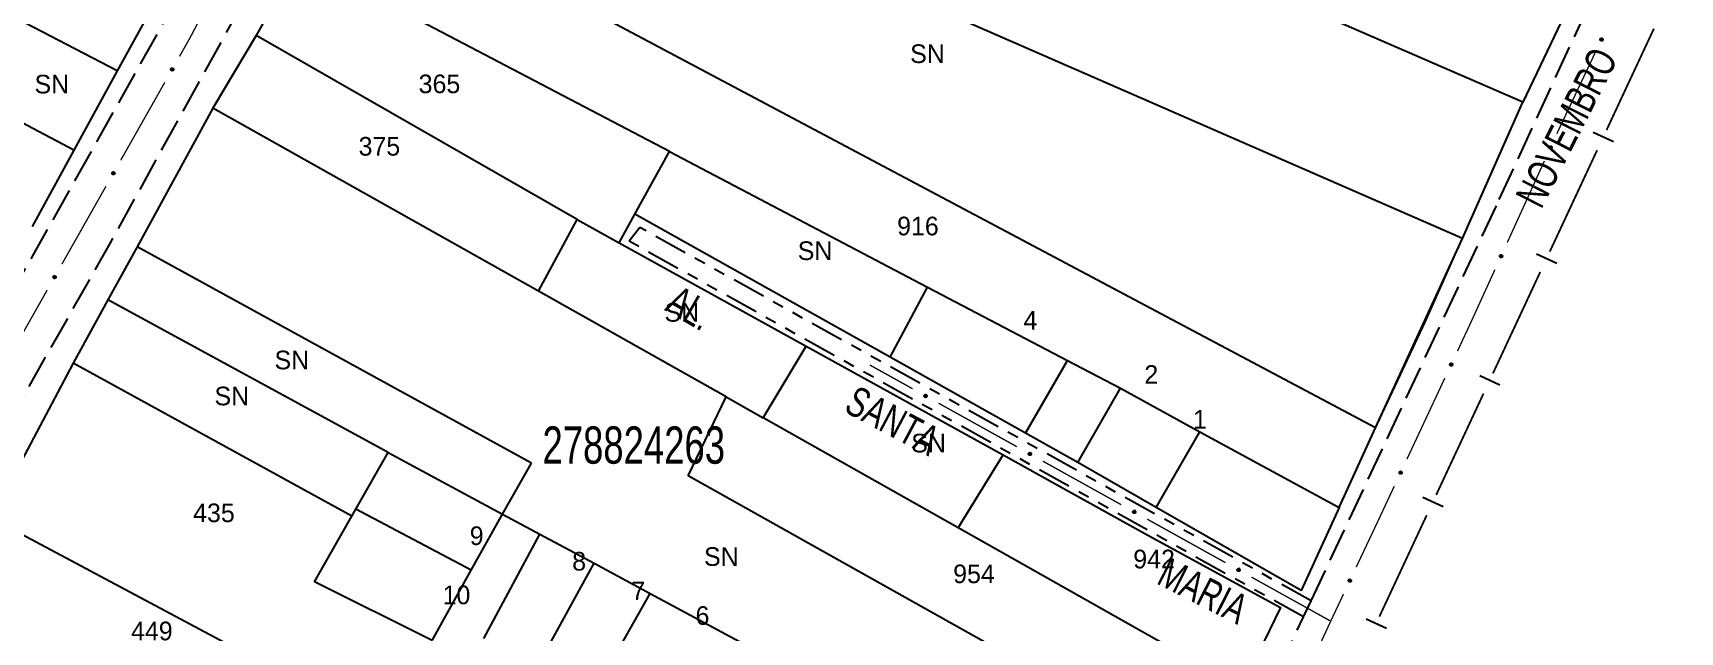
# Model space of a CAD drawing. Extents: x 203555 to 204724, y 4873703 to 4874787.
# Drawn here: x 204299.6 to 204520.3, y 4873969.3 to 4874049.6 of the extents above; entities that cross this region are included whole.
import ezdxf
from ezdxf.enums import TextEntityAlignment as Align

# ---------------------------------------------------------------- set-up
doc = ezdxf.new("R2010")
doc.units = 0
doc.header["$LTSCALE"] = 1.5
doc.header["$MEASUREMENT"] = 0
doc.linetypes.add('TRACO_11', pattern=[8, 3, -1, 3, -1])
doc.linetypes.add('TRACO_25', pattern=[8, 3, -1, 1, -1, 1, -1])
for name, color, linetype in [('CD_MALHA_LOTES', 7, 'CONTINUOUS'), ('CD_TXT_QUADRA', 7, 'CONTINUOUS'), ('LM-LIM-SETORES-BAIRROS', 250, 'CONTINUOUS'), ('RU-QUADRA', 210, 'CONTINUOUS'), ('SV-EIXO-RUA-N-PAV', 6, 'CONTINUOUS'), ('SV-EIXO-RUA-PAV', 20, 'CONTINUOUS'), ('SV-RUA-NAO-PAV', 7, 'CONTINUOUS'), ('SV-RUA-PAVIM', 7, 'CONTINUOUS'), ('SV-TXT-RUA-N-PAV', 7, 'CONTINUOUS'), ('SV-TXT-RUA-PAV', 7, 'CONTINUOUS'), ('Th_NmrPort', 1, 'CONTINUOUS')]:
    doc.layers.add(name, color=color, linetype=linetype)
doc.styles.add('ARIAL', font='ARIAL.SHX')

msp = doc.modelspace()

# ---------------------------------------------------------------- linework, layer by layer
at = {"layer": 'CD_MALHA_LOTES', "linetype": 'Continuous', "flags": 128}
for points in [[(204499.273412, 4874040.341035), (204386.726686, 4874089.208348)], [(204491.172075, 4874022.061462), (204348.927442, 4874084.228703)], [(204479.532242, 4873996.662632), (204341.152623, 4874070.240673)], [(204509.920922, 4874062.746666), (204499.273412, 4874040.341035)], [(204335.309605, 4874059.728129), (204329.502162, 4874049.279593)], [(204384.87827, 4874033.705809), (204335.309605, 4874059.728129)], [(204310.857444, 4874044.5141), (204289.385654, 4874055.726167)], [(204316.825537, 4874055.439101), (204310.857444, 4874044.5141)], [(204329.502162, 4874049.279593), (204323.692735, 4874039.510098)], [(204372.523083, 4874024.597715), (204329.502162, 4874049.279593)], [(204305.054238, 4874033.890938), (204284.11667, 4874044.941565)], [(204310.857444, 4874044.5141), (204305.054238, 4874033.890938)], [(204323.692735, 4874039.510098), (204313.536591, 4874020.93982)], [(204367.342827, 4874015.007717), (204323.692735, 4874039.510098)], [(204491.172075, 4874022.061462), (204499.273412, 4874040.341035)], [(204305.054238, 4874033.890938), (204299.45702, 4874023.644849)], [(204380.236671, 4874025.308803), (204384.87827, 4874033.705809)], [(204384.87827, 4874033.705809), (204419.451968, 4874015.555475)], [(204367.342827, 4874015.007717), (204372.523083, 4874024.597715)], [(204372.523083, 4874024.597715), (204378.129172, 4874021.496176)], [(204378.129172, 4874021.496176), (204380.236671, 4874025.308803)], [(204414.449527, 4874006.135145), (204380.236671, 4874025.308803)], [(204378.129172, 4874021.496176), (204403.194661, 4874007.642626)], [(204479.532242, 4873996.662632), (204491.172075, 4874022.061462)], [(204313.536591, 4874020.93982), (204309.620316, 4874013.830299)], [(204366.375992, 4873991.951292), (204313.536591, 4874020.93982)], [(204392.470309, 4874000.813636), (204367.342827, 4874015.007717)], [(204414.449527, 4874006.135145), (204419.451968, 4874015.555475)], [(204309.620316, 4874013.830299), (204304.958422, 4874005.367193)], [(204347.171153, 4873993.349961), (204309.620316, 4874013.830299)], [(204397.426167, 4873998.015392), (204403.194661, 4874007.642626)], [(204403.194661, 4874007.642626), (204429.590585, 4873993.051095)], [(204432.620907, 4873995.951492), (204414.449527, 4874006.135145)], [(204304.958422, 4874005.367193), (204293.92008, 4873984.556223)], [(204342.304535, 4873984.843033), (204304.958422, 4874005.367193)], [(204432.620907, 4873995.951492), (204438.246967, 4874005.688567)], [(204438.246967, 4874005.688567), (204445.324697, 4874001.972934)], [(204439.599185, 4873992.040708), (204445.324697, 4874001.972934)], [(204445.324697, 4874001.972934), (204455.986782, 4873996.155759)], [(204387.38388, 4873990.251901), (204392.470309, 4874000.813636)], [(204392.470309, 4874000.813636), (204397.426167, 4873998.015392)], [(204423.561701, 4873983.258392), (204397.426167, 4873998.015392)], [(204439.599185, 4873992.040708), (204432.620907, 4873995.951492)], [(204450.12749, 4873986.013088), (204455.986782, 4873996.155759)], [(204455.986782, 4873996.155759), (204474.636596, 4873985.980523)], [(204474.636596, 4873985.980523), (204479.532242, 4873996.662632)], [(204342.847294, 4873985.791786), (204347.171153, 4873993.349961)], [(204347.171153, 4873993.349961), (204362.48985, 4873985.116762)], [(204423.561701, 4873983.258392), (204429.590585, 4873993.051095)], [(204429.590585, 4873993.051095), (204437.561004, 4873988.645089), (204448.978018, 4873982.274726), (204466.775497, 4873972.590838)], [(204362.48985, 4873985.116762), (204366.375992, 4873991.951292)], [(204450.12749, 4873986.013088), (204439.599185, 4873992.040708)], [(204456.556917, 4873951.435931), (204387.38388, 4873990.251901)], [(204469.554221, 4873974.890979), (204450.12749, 4873986.013088)], [(204474.636596, 4873985.980523), (204469.554221, 4873974.890979)], [(204346.55182, 4873956.518872), (204293.92008, 4873984.556223)], [(204337.280455, 4873976.016382), (204342.304535, 4873984.843033)], [(204342.304535, 4873984.843033), (204342.847294, 4873985.791786)], [(204358.294761, 4873977.58599), (204342.847294, 4873985.791786)], [(204358.294761, 4873977.58599), (204362.48985, 4873985.116762)], [(204362.48985, 4873985.116762), (204367.509602, 4873982.418843)], [(204359.992666, 4873968.44886), (204367.509602, 4873982.418843)], [(204367.509602, 4873982.418843), (204374.772085, 4873978.515543)], [(204461.563706, 4873961.801184), (204423.561701, 4873983.258392)], [(204353.053468, 4873968.177138), (204358.294761, 4873977.58599)], [(204367.240977, 4873964.788931), (204374.772085, 4873978.515543)], [(204374.772085, 4873978.515543), (204382.292774, 4873974.473468)], [(204353.053468, 4873968.177138), (204337.280455, 4873976.016382)], [(204374.713571, 4873961.015755), (204382.292774, 4873974.473468)], [(204382.292774, 4873974.473468), (204394.854762, 4873967.721893)], [(204466.775497, 4873972.590838), (204461.563706, 4873961.801184)]]:
    msp.add_lwpolyline(points, dxfattribs=at)
at = {"layer": 'CD_MALHA_LOTES', "linetype": 'Continuous'}
msp.add_lwpolyline([(204419.451968, 4874015.555475), (204438.246967, 4874005.688567)], dxfattribs=at)
at = {"layer": 'LM-LIM-SETORES-BAIRROS', "const_width": 0.25}
for points in [[(204516.830431, 4874050.197652), (204510.48537, 4874036.605735)], [(204509.216358, 4874033.887352), (204502.871297, 4874020.295435)], [(204501.602285, 4874017.577052), (204495.257224, 4874003.985135)], [(204493.988212, 4874001.266752), (204487.643151, 4873987.674835)], [(204486.374139, 4873984.956452), (204480.029078, 4873971.364535)]]:
    msp.add_lwpolyline(points, dxfattribs=at)
at = {"layer": 'LM-LIM-SETORES-BAIRROS'}
for points in [[(204508.703175, 4874036.334114), (204511.421558, 4874035.065101)], [(204501.089102, 4874020.023814), (204503.807485, 4874018.754801)], [(204493.475028, 4874003.713513), (204496.193412, 4874002.444501)], [(204485.860955, 4873987.403213), (204488.579339, 4873986.134201)], [(204478.246882, 4873971.092913), (204480.965266, 4873969.823901)]]:
    msp.add_lwpolyline(points, dxfattribs=at)
at = {"layer": 'RU-QUADRA', "linetype": 'Continuous', "const_width": 0.18, "flags": 128}
for points in [[(204515.922225, 4874075.375248), (204499.273412, 4874040.341035), (204491.960658, 4874023.837048), (204486.301416, 4874011.094611), (204479.532242, 4873996.662632), (204474.636596, 4873985.980523), (204469.554221, 4873974.890979), (204450.12749, 4873986.013088), (204439.599185, 4873992.040708), (204380.236671, 4874025.308803), (204378.13024, 4874021.498108), (204407.447516, 4874005.291669), (204437.561004, 4873988.645089), (204448.978018, 4873982.274726), (204466.775497, 4873972.590838), (204461.563706, 4873961.801184)], [(204293.92008, 4873984.556223), (204304.958422, 4874005.367193), (204309.620316, 4874013.830299), (204313.536591, 4874020.93982), (204323.692735, 4874039.510098), (204329.502162, 4874049.279593), (204335.309605, 4874059.728129)], [(204299.45702, 4874023.644849), (204305.054238, 4874033.890938), (204310.857444, 4874044.5141), (204316.825537, 4874055.439101)], [(204359.992666, 4873968.44886), (204367.509602, 4873982.418843), (204362.48985, 4873985.116762), (204353.053468, 4873968.177138)]]:
    msp.add_lwpolyline(points, dxfattribs=at)
at = {"layer": 'SV-EIXO-RUA-N-PAV', "const_width": 0.18}
for points in [[(204412.212857, 4874004.833466), (204411.733849, 4874005.099735)], [(204417.457088, 4874001.918326), (204412.212857, 4874004.833466)], [(204431.441704, 4873994.144619), (204420.953242, 4873999.974899)], [(204445.42632, 4873986.370912), (204434.937858, 4873992.201192)], [(204459.410936, 4873978.597205), (204448.922474, 4873984.427485)], [(204473.395552, 4873970.823498), (204462.90709, 4873976.653778)]]:
    msp.add_lwpolyline(points, dxfattribs=at)
at = {"layer": 'SV-EIXO-RUA-N-PAV'}
for points in [[(204419.277264, 4874000.78059), (204419.230429, 4874000.7665), (204419.187296, 4874000.763968), (204419.150712, 4874000.77221), (204419.120284, 4874000.787923), (204419.090965, 4874000.807505), (204419.06576, 4874000.833769), (204419.044243, 4874000.869115), (204419.02978, 4874000.915998), (204419.03009, 4874000.960355), (204419.036252, 4874000.996653), (204419.05081, 4874001.029325), (204419.070309, 4874001.057489), (204419.098456, 4874001.082767), (204419.13449, 4874001.104223), (204419.181984, 4874001.117626), (204419.224288, 4874001.119818), (204419.259464, 4874001.110917), (204419.292218, 4874001.096073), (204419.321911, 4874001.075723), (204419.346503, 4874001.0498), (204419.36804, 4874001.013481), (204419.380648, 4874000.966429), (204419.383316, 4874000.924261), (204419.374911, 4874000.888969), (204419.359571, 4874000.857052), (204419.340289, 4874000.827406), (204419.314942, 4874000.800971), (204419.277264, 4874000.78059)], [(204433.26188, 4873993.006883), (204433.215045, 4873992.992793), (204433.171912, 4873992.990261), (204433.135328, 4873992.998503), (204433.1049, 4873993.014216), (204433.07558, 4873993.033798), (204433.050376, 4873993.060062), (204433.028859, 4873993.095408), (204433.014396, 4873993.142291), (204433.014706, 4873993.186648), (204433.020868, 4873993.222946), (204433.035425, 4873993.255618), (204433.054925, 4873993.283782), (204433.083072, 4873993.30906), (204433.119105, 4873993.330516), (204433.1666, 4873993.343919), (204433.208904, 4873993.346111), (204433.244079, 4873993.33721), (204433.276833, 4873993.322366), (204433.306526, 4873993.302016), (204433.331119, 4873993.276093), (204433.352656, 4873993.239774), (204433.365264, 4873993.192722), (204433.367932, 4873993.150554), (204433.359527, 4873993.115262), (204433.344187, 4873993.083345), (204433.324905, 4873993.053699), (204433.299558, 4873993.027264), (204433.26188, 4873993.006883)], [(204447.246496, 4873985.233176), (204447.199661, 4873985.219086), (204447.156527, 4873985.216554), (204447.119944, 4873985.224796), (204447.089516, 4873985.24051), (204447.060196, 4873985.260091), (204447.034992, 4873985.286355), (204447.013475, 4873985.321701), (204446.999011, 4873985.368584), (204446.999321, 4873985.412941), (204447.005483, 4873985.449239), (204447.020041, 4873985.481911), (204447.039541, 4873985.510075), (204447.067688, 4873985.535354), (204447.103721, 4873985.556809), (204447.151216, 4873985.570212), (204447.193519, 4873985.572405), (204447.228695, 4873985.563503), (204447.261449, 4873985.548659), (204447.291142, 4873985.52831), (204447.315735, 4873985.502386), (204447.337272, 4873985.466067), (204447.349879, 4873985.419015), (204447.352548, 4873985.376847), (204447.344142, 4873985.341555), (204447.328803, 4873985.309638), (204447.30952, 4873985.279992), (204447.284174, 4873985.253557), (204447.246496, 4873985.233176)], [(204461.231112, 4873977.459469), (204461.184277, 4873977.445379), (204461.141143, 4873977.442847), (204461.10456, 4873977.451089), (204461.074131, 4873977.466803), (204461.044812, 4873977.486384), (204461.019608, 4873977.512648), (204460.998091, 4873977.547994), (204460.983627, 4873977.594877), (204460.983937, 4873977.639234), (204460.990099, 4873977.675532), (204461.004657, 4873977.708204), (204461.024157, 4873977.736368), (204461.052304, 4873977.761647), (204461.088337, 4873977.783102), (204461.135831, 4873977.796505), (204461.178135, 4873977.798698), (204461.213311, 4873977.789796), (204461.246065, 4873977.774952), (204461.275758, 4873977.754603), (204461.300351, 4873977.728679), (204461.321888, 4873977.69236), (204461.334495, 4873977.645308), (204461.337164, 4873977.60314), (204461.328758, 4873977.567848), (204461.313419, 4873977.535931), (204461.294136, 4873977.506285), (204461.26879, 4873977.47985), (204461.231112, 4873977.459469)]]:
    msp.add_lwpolyline(points, close=True, dxfattribs=at)
for points in [[(204419.314942, 4874000.800971), (204419.02978, 4874000.915998)], [(204419.340289, 4874000.827406), (204419.03009, 4874000.960355)], [(204419.32355, 4874000.81661), (204419.033727, 4874000.935564)], [(204419.359571, 4874000.857052), (204419.036252, 4874000.996653)], [(204419.346087, 4874000.843111), (204419.036652, 4874000.974528)], [(204419.296242, 4874000.79276), (204419.041006, 4874000.892489)], [(204419.277264, 4874000.78059), (204419.044243, 4874000.869115)], [(204419.36518, 4874000.87465), (204419.046337, 4874001.014419)], [(204419.374911, 4874000.888969), (204419.05081, 4874001.029325)], [(204419.251441, 4874000.773952), (204419.06167, 4874000.848217)], [(204419.376454, 4874000.908973), (204419.063441, 4874001.042379)], [(204419.230429, 4874000.7665), (204419.06576, 4874000.833769)], [(204419.383316, 4874000.924261), (204419.070309, 4874001.057489)], [(204419.205847, 4874000.76495), (204419.086579, 4874000.817198)], [(204419.380572, 4874000.947275), (204419.089026, 4874001.068747)], [(204419.187296, 4874000.763968), (204419.090965, 4874000.807505)], [(204419.380648, 4874000.966429), (204419.098456, 4874001.082767)], [(204419.370245, 4874000.990483), (204419.119382, 4874001.092463)], [(204419.36804, 4874001.013481), (204419.13449, 4874001.104223)], [(204419.351302, 4874001.032236), (204419.165243, 4874001.107561)], [(204419.346503, 4874001.0498), (204419.181984, 4874001.117626)], [(204419.330105, 4874001.064315), (204419.208981, 4874001.116033)], [(204419.321911, 4874001.075723), (204419.224288, 4874001.119818)], [(204433.299558, 4873993.027264), (204433.014396, 4873993.142291)], [(204433.324905, 4873993.053699), (204433.014706, 4873993.186648)], [(204433.308166, 4873993.042903), (204433.018343, 4873993.161857)], [(204433.344187, 4873993.083345), (204433.020868, 4873993.222946)], [(204433.330703, 4873993.069404), (204433.021268, 4873993.200821)], [(204433.280858, 4873993.019054), (204433.025622, 4873993.118782)], [(204433.26188, 4873993.006883), (204433.028859, 4873993.095408)], [(204433.349796, 4873993.100943), (204433.030953, 4873993.240712)], [(204433.359527, 4873993.115262), (204433.035425, 4873993.255618)], [(204433.236057, 4873993.000245), (204433.046286, 4873993.07451)], [(204433.36107, 4873993.135266), (204433.048057, 4873993.268672)], [(204433.215045, 4873992.992793), (204433.050376, 4873993.060062)], [(204433.367932, 4873993.150554), (204433.054925, 4873993.283782)], [(204433.190463, 4873992.991243), (204433.071195, 4873993.043491)], [(204433.365188, 4873993.173568), (204433.073642, 4873993.29504)], [(204433.171912, 4873992.990261), (204433.07558, 4873993.033798)], [(204433.365264, 4873993.192722), (204433.083072, 4873993.30906)], [(204433.35486, 4873993.216776), (204433.103998, 4873993.318756)], [(204433.352656, 4873993.239774), (204433.119105, 4873993.330516)], [(204433.335918, 4873993.258529), (204433.149859, 4873993.333854)], [(204433.331119, 4873993.276093), (204433.1666, 4873993.343919)], [(204433.314721, 4873993.290608), (204433.193597, 4873993.342326)], [(204433.306526, 4873993.302016), (204433.208904, 4873993.346111)], [(204447.284174, 4873985.253557), (204446.999011, 4873985.368584)], [(204447.30952, 4873985.279992), (204446.999321, 4873985.412941)], [(204447.292782, 4873985.269196), (204447.002959, 4873985.38815)], [(204447.328803, 4873985.309638), (204447.005483, 4873985.449239)], [(204447.315319, 4873985.295697), (204447.005884, 4873985.427114)], [(204447.265474, 4873985.245347), (204447.010238, 4873985.345075)], [(204447.246496, 4873985.233176), (204447.013475, 4873985.321701)], [(204447.334412, 4873985.327236), (204447.015569, 4873985.467005)], [(204447.344142, 4873985.341555), (204447.020041, 4873985.481911)], [(204447.220673, 4873985.226538), (204447.030902, 4873985.300803)], [(204447.345685, 4873985.361559), (204447.032672, 4873985.494965)], [(204447.199661, 4873985.219086), (204447.034992, 4873985.286355)], [(204447.352548, 4873985.376847), (204447.039541, 4873985.510075)], [(204447.175079, 4873985.217536), (204447.055811, 4873985.269784)], [(204447.349803, 4873985.399861), (204447.058258, 4873985.521333)], [(204447.156527, 4873985.216554), (204447.060196, 4873985.260091)], [(204447.349879, 4873985.419015), (204447.067688, 4873985.535354)], [(204447.339476, 4873985.443069), (204447.088614, 4873985.545049)], [(204447.337272, 4873985.466067), (204447.103721, 4873985.556809)], [(204447.320534, 4873985.484822), (204447.134475, 4873985.560147)], [(204447.315735, 4873985.502386), (204447.151216, 4873985.570212)], [(204447.299337, 4873985.516901), (204447.178213, 4873985.568619)], [(204447.291142, 4873985.52831), (204447.193519, 4873985.572405)], [(204461.26879, 4873977.47985), (204460.983627, 4873977.594877)], [(204461.294136, 4873977.506285), (204460.983937, 4873977.639234)], [(204461.277398, 4873977.495489), (204460.987575, 4873977.614443)], [(204461.313419, 4873977.535931), (204460.990099, 4873977.675532)], [(204461.299935, 4873977.52199), (204460.9905, 4873977.653407)], [(204461.25009, 4873977.47164), (204460.994853, 4873977.571368)], [(204461.231112, 4873977.459469), (204460.998091, 4873977.547994)], [(204461.319028, 4873977.553529), (204461.000185, 4873977.693298)], [(204461.328758, 4873977.567848), (204461.004657, 4873977.708204)], [(204461.205289, 4873977.452831), (204461.015518, 4873977.527096)], [(204461.330301, 4873977.587852), (204461.017288, 4873977.721258)], [(204461.184277, 4873977.445379), (204461.019608, 4873977.512648)], [(204461.337164, 4873977.60314), (204461.024157, 4873977.736368)], [(204461.159695, 4873977.44383), (204461.040427, 4873977.496077)], [(204461.334419, 4873977.626154), (204461.042874, 4873977.747626)], [(204461.141143, 4873977.442847), (204461.044812, 4873977.486384)], [(204461.334495, 4873977.645308), (204461.052304, 4873977.761647)], [(204461.324092, 4873977.669362), (204461.07323, 4873977.771343)], [(204461.321888, 4873977.69236), (204461.088337, 4873977.783102)], [(204461.30515, 4873977.711115), (204461.11909, 4873977.78644)], [(204461.300351, 4873977.728679), (204461.135831, 4873977.796505)], [(204461.283952, 4873977.743194), (204461.162829, 4873977.794912)], [(204461.275758, 4873977.754603), (204461.178135, 4873977.798698)]]:
    msp.add_lwpolyline(points, dxfattribs=at)
at = {"layer": 'SV-EIXO-RUA-PAV', "const_width": 0.18}
for points in [[(204324.887952, 4874057.037045), (204320.676962, 4874049.082954)], [(204320.549772, 4874048.842706), (204319.205658, 4874046.468634)], [(204320.676962, 4874049.082954), (204320.549772, 4874048.842706)], [(204508.940865, 4874046.926321), (204504.231915, 4874036.985205)], [(204317.234931, 4874042.987795), (204311.322753, 4874032.545279)], [(204504.231915, 4874036.985205), (204503.891425, 4874036.266391)], [(204503.891425, 4874036.266391), (204503.806591, 4874036.080184)], [(204502.148237, 4874032.440148), (204497.173173, 4874021.52004)], [(204309.352027, 4874029.06444), (204303.439848, 4874018.621924)], [(204495.514819, 4874017.880005), (204492.19811, 4874010.599933)], [(204301.469122, 4874015.141085), (204297.034989, 4874007.309198)], [(204492.19337, 4874010.589528), (204490.503878, 4874006.976458)], [(204492.19811, 4874010.599933), (204492.19337, 4874010.589528)], [(204488.809543, 4874003.35303), (204483.726537, 4873992.482747)], [(204482.032202, 4873988.859319), (204480.337867, 4873985.235892)], [(204479.980306, 4873984.471229), (204476.926012, 4873977.999928)], [(204480.337867, 4873985.235892), (204479.980306, 4873984.471229)], [(204475.218717, 4873974.382588), (204473.511423, 4873970.765249)], [(204473.474095, 4873970.68616), (204470.153231, 4873963.504222)], [(204473.511423, 4873970.765249), (204473.474095, 4873970.68616)]]:
    msp.add_lwpolyline(points, dxfattribs=at)
at = {"layer": 'SV-EIXO-RUA-PAV'}
for points in [[(204509.95803, 4874048.816522), (204509.97513, 4874048.770701), (204509.980457, 4874048.727823), (204509.974607, 4874048.690781), (204509.960903, 4874048.659397), (204509.943266, 4874048.628868), (204509.918694, 4874048.602012), (204509.884819, 4874048.578245), (204509.838974, 4874048.560768), (204509.794691, 4874048.558198), (204509.758069, 4874048.56199), (204509.724521, 4874048.574396), (204509.695151, 4874048.592026), (204509.668098, 4874048.618473), (204509.644348, 4874048.653037), (204509.62789, 4874048.699561), (204509.622956, 4874048.741634), (204509.629555, 4874048.777313), (204509.642241, 4874048.810962), (204509.66062, 4874048.841913), (204509.684892, 4874048.868137), (204509.719736, 4874048.891986), (204509.765871, 4874048.907622), (204509.807776, 4874048.913023), (204509.843539, 4874048.906926), (204509.876385, 4874048.893691), (204509.90722, 4874048.876374), (204509.935245, 4874048.852798), (204509.95803, 4874048.816522)], [(204318.386876, 4874044.799012), (204318.400599, 4874044.752068), (204318.402794, 4874044.708916), (204318.394265, 4874044.672398), (204318.378314, 4874044.642094), (204318.358504, 4874044.612929), (204318.332044, 4874044.587931), (204318.29653, 4874044.566691), (204318.249536, 4874044.552595), (204318.205183, 4874044.553252), (204318.168934, 4874044.559697), (204318.136376, 4874044.574511), (204318.108366, 4874044.59423), (204318.083309, 4874044.622574), (204318.062136, 4874044.658774), (204318.049105, 4874044.706372), (204318.047243, 4874044.748692), (204318.05642, 4874044.783797), (204318.071519, 4874044.816434), (204318.092101, 4874044.845966), (204318.118216, 4874044.870355), (204318.154703, 4874044.891608), (204318.201852, 4874044.903846), (204318.24404, 4874044.906185), (204318.279264, 4874044.897504), (204318.311061, 4874044.881915), (204318.340555, 4874044.862401), (204318.366791, 4874044.836848), (204318.386876, 4874044.799012)], [(204503.137156, 4874034.345278), (204503.154937, 4874034.299716), (204503.160902, 4874034.256922), (204503.155604, 4874034.219798), (204503.142368, 4874034.188213), (204503.125188, 4874034.157425), (204503.101018, 4874034.130206), (204503.0675, 4874034.105938), (204503.021921, 4874034.087781), (204502.977681, 4874034.084552), (204502.941007, 4874034.087799), (204502.907277, 4874034.099704), (204502.877648, 4874034.116895), (204502.850205, 4874034.142936), (204502.825943, 4874034.177143), (204502.808794, 4874034.223417), (204502.803234, 4874034.265411), (204502.809302, 4874034.301185), (204502.821485, 4874034.335018), (204502.839402, 4874034.36624), (204502.863281, 4874034.392822), (204502.897766, 4874034.417188), (204502.943663, 4874034.433508), (204502.985484, 4874034.439532), (204503.021333, 4874034.433968), (204503.054373, 4874034.421224), (204503.085462, 4874034.404367), (204503.113835, 4874034.38121), (204503.137156, 4874034.345278)], [(204310.503972, 4874030.875657), (204310.517695, 4874030.828713), (204310.519889, 4874030.785561), (204310.511361, 4874030.749043), (204310.49541, 4874030.718739), (204310.4756, 4874030.689573), (204310.449139, 4874030.664575), (204310.413625, 4874030.643336), (204310.366631, 4874030.629239), (204310.322278, 4874030.629897), (204310.286029, 4874030.636342), (204310.253472, 4874030.651155), (204310.225462, 4874030.670875), (204310.200404, 4874030.699219), (204310.179231, 4874030.735419), (204310.1662, 4874030.783017), (204310.164339, 4874030.825337), (204310.173516, 4874030.860442), (204310.188615, 4874030.893078), (204310.209196, 4874030.922611), (204310.235312, 4874030.947), (204310.271798, 4874030.968252), (204310.318947, 4874030.980491), (204310.361135, 4874030.98283), (204310.39636, 4874030.974148), (204310.428156, 4874030.95856), (204310.45765, 4874030.939046), (204310.483886, 4874030.913493), (204310.503972, 4874030.875657)], [(204496.503739, 4874019.785135), (204496.521519, 4874019.739573), (204496.527484, 4874019.696779), (204496.522186, 4874019.659655), (204496.50895, 4874019.62807), (204496.49177, 4874019.597282), (204496.4676, 4874019.570063), (204496.434083, 4874019.545795), (204496.388503, 4874019.527638), (204496.344263, 4874019.524409), (204496.307589, 4874019.527655), (204496.273859, 4874019.539561), (204496.24423, 4874019.556752), (204496.216787, 4874019.582793), (204496.192525, 4874019.617), (204496.175377, 4874019.663274), (204496.169817, 4874019.705268), (204496.175884, 4874019.741042), (204496.188068, 4874019.774875), (204496.205984, 4874019.806097), (204496.229864, 4874019.832679), (204496.264349, 4874019.857044), (204496.310245, 4874019.873365), (204496.352066, 4874019.879389), (204496.387916, 4874019.873825), (204496.420955, 4874019.86108), (204496.452044, 4874019.844224), (204496.480417, 4874019.821067), (204496.503739, 4874019.785135)], [(204302.621067, 4874016.952302), (204302.63479, 4874016.905358), (204302.636985, 4874016.862206), (204302.628456, 4874016.825688), (204302.612505, 4874016.795384), (204302.592695, 4874016.766218), (204302.566235, 4874016.74122), (204302.530721, 4874016.719981), (204302.483727, 4874016.705884), (204302.439374, 4874016.706541), (204302.403125, 4874016.712987), (204302.370567, 4874016.7278), (204302.342557, 4874016.74752), (204302.3175, 4874016.775864), (204302.296327, 4874016.812064), (204302.283296, 4874016.859662), (204302.281434, 4874016.901981), (204302.290611, 4874016.937087), (204302.30571, 4874016.969723), (204302.326292, 4874016.999256), (204302.352407, 4874017.023645), (204302.388894, 4874017.044897), (204302.436043, 4874017.057136), (204302.478231, 4874017.059475), (204302.513455, 4874017.050793), (204302.545252, 4874017.035205), (204302.574746, 4874017.015691), (204302.600982, 4874016.990138), (204302.621067, 4874016.952302)], [(204489.817288, 4874005.24827), (204489.834616, 4874005.202534), (204489.840157, 4874005.159683), (204489.834491, 4874005.122613), (204489.820943, 4874005.091161), (204489.803459, 4874005.060544), (204489.779021, 4874005.033566), (204489.745264, 4874005.009632), (204489.699507, 4874004.991927), (204489.655237, 4874004.989136), (204489.618597, 4874004.992746), (204489.584987, 4874005.004985), (204489.55553, 4874005.022469), (204489.528346, 4874005.04878), (204489.504424, 4874005.083226), (204489.487735, 4874005.129667), (204489.482591, 4874005.171715), (204489.489013, 4874005.207427), (204489.501531, 4874005.241138), (204489.519756, 4874005.272181), (204489.543897, 4874005.298525), (204489.578622, 4874005.322547), (204489.624678, 4874005.338412), (204489.666557, 4874005.344021), (204489.702349, 4874005.338103), (204489.735261, 4874005.325032), (204489.766182, 4874005.307868), (204489.794324, 4874005.284431), (204489.817288, 4874005.24827)], [(204483.039947, 4873990.754559), (204483.057276, 4873990.708823), (204483.062816, 4873990.665972), (204483.057151, 4873990.628902), (204483.043603, 4873990.59745), (204483.026118, 4873990.566834), (204483.00168, 4873990.539855), (204482.967924, 4873990.515921), (204482.922166, 4873990.498216), (204482.877897, 4873990.495425), (204482.841256, 4873990.499035), (204482.807646, 4873990.511274), (204482.778189, 4873990.528758), (204482.751005, 4873990.55507), (204482.727083, 4873990.589515), (204482.710394, 4873990.635957), (204482.70525, 4873990.678004), (204482.711672, 4873990.713716), (204482.72419, 4873990.747427), (204482.742415, 4873990.77847), (204482.766557, 4873990.804814), (204482.801281, 4873990.828837), (204482.847337, 4873990.844702), (204482.889216, 4873990.850311), (204482.925009, 4873990.844392), (204482.95792, 4873990.831321), (204482.988841, 4873990.814157), (204483.016983, 4873990.790721), (204483.039947, 4873990.754559)], [(204476.233241, 4873976.274208), (204476.250405, 4873976.228411), (204476.255792, 4873976.18554), (204476.249994, 4873976.148491), (204476.236333, 4873976.117087), (204476.218739, 4873976.086534), (204476.194205, 4873976.059643), (204476.160363, 4873976.03583), (204476.114543, 4873976.018289), (204476.070263, 4873976.015657), (204476.033636, 4873976.019398), (204476.00007, 4873976.031757), (204475.970676, 4873976.049346), (204475.943586, 4873976.075755), (204475.919788, 4873976.110286), (204475.903265, 4873976.156787), (204475.898272, 4873976.198852), (204475.904821, 4873976.234541), (204475.91746, 4873976.268207), (204475.935796, 4873976.299184), (204475.960032, 4873976.325442), (204475.994842, 4873976.34934), (204476.040955, 4873976.36504), (204476.082853, 4873976.370499), (204476.118624, 4873976.364453), (204476.151489, 4873976.351264), (204476.182348, 4873976.33399), (204476.210406, 4873976.310452), (204476.233241, 4873976.274208)]]:
    msp.add_lwpolyline(points, close=True, dxfattribs=at)
for points in [[(204509.66062, 4874048.841913), (204509.622956, 4874048.741634)], [(204509.671473, 4874048.850831), (204509.627727, 4874048.726605)], [(204509.684892, 4874048.868137), (204509.62789, 4874048.699561)], [(204509.702107, 4874048.874066), (204509.639021, 4874048.683509)], [(204509.719736, 4874048.891986), (204509.644348, 4874048.653037)], [(204509.742542, 4874048.895679), (204509.657064, 4874048.638725)], [(204509.765871, 4874048.907622), (204509.668098, 4874048.618473)], [(204509.784989, 4874048.90879), (204509.682701, 4874048.609973)], [(204509.807776, 4874048.913023), (204509.695151, 4874048.592026)], [(204509.823477, 4874048.907167), (204509.710674, 4874048.586153)], [(204509.843539, 4874048.906926), (204509.724521, 4874048.574396)], [(204509.85846, 4874048.898146), (204509.739686, 4874048.570901)], [(204509.876385, 4874048.893691), (204509.758069, 4874048.56199)], [(204509.891172, 4874048.881141), (204509.780121, 4874048.563827)], [(204509.90722, 4874048.876374), (204509.794691, 4874048.558198)], [(204509.91908, 4874048.860372), (204509.819193, 4874048.563437)], [(204509.935245, 4874048.852798), (204509.838974, 4874048.560768)], [(204509.944652, 4874048.83467), (204509.861705, 4874048.573497)], [(204509.95803, 4874048.816522), (204509.884819, 4874048.578245)], [(204509.96633, 4874048.791184), (204509.904542, 4874048.596992)], [(204509.97513, 4874048.770701), (204509.918694, 4874048.602012)], [(204509.978272, 4874048.746271), (204509.933878, 4874048.623863)], [(204509.980457, 4874048.727823), (204509.943266, 4874048.628868)], [(204318.092101, 4874044.845966), (204318.047243, 4874044.748692)], [(204318.118216, 4874044.870355), (204318.049105, 4874044.706372)], [(204318.103574, 4874044.854071), (204318.050909, 4874044.733356)], [(204318.135817, 4874044.875017), (204318.059038, 4874044.689553)], [(204318.154703, 4874044.891608), (204318.062136, 4874044.658774)], [(204318.177717, 4874044.893632), (204318.073777, 4874044.643575)], [(204318.201852, 4874044.903846), (204318.083309, 4874044.622574)], [(204318.221005, 4874044.903621), (204318.097255, 4874044.613035)], [(204318.24404, 4874044.906185), (204318.108366, 4874044.59423)], [(204318.259273, 4874044.899203), (204318.123422, 4874044.587244)], [(204318.279264, 4874044.897504), (204318.136376, 4874044.574511)], [(204318.293507, 4874044.887661), (204318.151247, 4874044.569922)], [(204318.311061, 4874044.881915), (204318.168934, 4874044.559697)], [(204318.324895, 4874044.868322), (204318.191061, 4874044.559925)], [(204318.340555, 4874044.862401), (204318.205183, 4874044.553252)], [(204318.351219, 4874044.845578), (204318.230001, 4874044.556695)], [(204318.366791, 4874044.836848), (204318.249536, 4874044.552595)], [(204318.374854, 4874044.818084), (204318.273132, 4874044.563636)], [(204318.386876, 4874044.799012), (204318.29653, 4874044.566691)], [(204318.393312, 4874044.773138), (204318.317564, 4874044.583954)], [(204318.400599, 4874044.752068), (204318.332044, 4874044.587931)], [(204318.401956, 4874044.727475), (204318.348777, 4874044.608619)], [(204318.402794, 4874044.708916), (204318.358504, 4874044.612929)], [(204502.943663, 4874034.433508), (204502.850205, 4874034.142936)], [(204502.962762, 4874034.43496), (204502.864932, 4874034.134654)], [(204502.985484, 4874034.439532), (204502.877648, 4874034.116895)], [(204503.00127, 4874034.433911), (204502.893257, 4874034.111254)], [(204503.021333, 4874034.433968), (204502.907277, 4874034.099704)], [(204502.839402, 4874034.36624), (204502.803234, 4874034.265411)], [(204502.850121, 4874034.375318), (204502.808229, 4874034.250455)], [(204502.863281, 4874034.392822), (204502.808794, 4874034.223417)], [(204502.880406, 4874034.399007), (204502.820163, 4874034.207532)], [(204502.897766, 4874034.417188), (204502.825943, 4874034.177143)], [(204502.920515, 4874034.421219), (204502.83887, 4874034.163022)], [(204503.036383, 4874034.425411), (204502.922493, 4874034.096435)], [(204503.054373, 4874034.421224), (204502.941007, 4874034.087799)], [(204503.069344, 4874034.408895), (204502.963029, 4874034.089963)], [(204503.085462, 4874034.404367), (204502.977681, 4874034.084552)], [(204503.097559, 4874034.388543), (204503.002102, 4874034.090155)], [(204503.113835, 4874034.38121), (204503.021921, 4874034.087781)], [(204503.123511, 4874034.363225), (204503.04446, 4874034.100847)], [(204503.137156, 4874034.345278), (204503.0675, 4874034.105938)], [(204503.145833, 4874034.320067), (204503.086942, 4874034.124977)], [(204503.154937, 4874034.299716), (204503.101018, 4874034.130206)], [(204503.158443, 4874034.275336), (204503.115875, 4874034.15228)], [(204503.160902, 4874034.256922), (204503.125188, 4874034.157425)], [(204310.209196, 4874030.922611), (204310.164339, 4874030.825337)], [(204310.235312, 4874030.947), (204310.1662, 4874030.783017)], [(204310.220669, 4874030.930716), (204310.168005, 4874030.810001)], [(204310.252912, 4874030.951662), (204310.176134, 4874030.766198)], [(204310.271798, 4874030.968252), (204310.179231, 4874030.735419)], [(204310.294812, 4874030.970277), (204310.190872, 4874030.72022)], [(204310.318947, 4874030.980491), (204310.200404, 4874030.699219)], [(204310.3381, 4874030.980265), (204310.21435, 4874030.68968)], [(204310.361135, 4874030.98283), (204310.225462, 4874030.670875)], [(204310.376368, 4874030.975848), (204310.240517, 4874030.663888)], [(204310.39636, 4874030.974148), (204310.253472, 4874030.651155)], [(204310.410603, 4874030.964306), (204310.268343, 4874030.646566)], [(204310.428156, 4874030.95856), (204310.286029, 4874030.636342)], [(204310.441991, 4874030.944967), (204310.308156, 4874030.63657)], [(204310.45765, 4874030.939046), (204310.322278, 4874030.629897)], [(204310.468315, 4874030.922223), (204310.347097, 4874030.63334)], [(204310.483886, 4874030.913493), (204310.366631, 4874030.629239)], [(204310.49195, 4874030.894729), (204310.390228, 4874030.640281)], [(204310.503972, 4874030.875657), (204310.413625, 4874030.643336)], [(204310.510408, 4874030.849782), (204310.434659, 4874030.660599)], [(204310.517695, 4874030.828713), (204310.449139, 4874030.664575)], [(204310.519052, 4874030.804119), (204310.465872, 4874030.685264)], [(204310.519889, 4874030.785561), (204310.4756, 4874030.689573)], [(204496.205984, 4874019.806097), (204496.169817, 4874019.705268)], [(204496.216703, 4874019.815175), (204496.174811, 4874019.690312)], [(204496.229864, 4874019.832679), (204496.175377, 4874019.663274)], [(204496.246988, 4874019.838864), (204496.186745, 4874019.647389)], [(204496.264349, 4874019.857044), (204496.192525, 4874019.617)], [(204496.287097, 4874019.861076), (204496.205453, 4874019.602879)], [(204496.310245, 4874019.873365), (204496.216787, 4874019.582793)], [(204496.329344, 4874019.874817), (204496.231515, 4874019.574511)], [(204496.352066, 4874019.879389), (204496.24423, 4874019.556752)], [(204496.367852, 4874019.873767), (204496.25984, 4874019.55111)], [(204496.387916, 4874019.873825), (204496.273859, 4874019.539561)], [(204496.402966, 4874019.865268), (204496.289075, 4874019.536292)], [(204496.420955, 4874019.86108), (204496.307589, 4874019.527655)], [(204496.435927, 4874019.848751), (204496.329611, 4874019.52982)], [(204496.452044, 4874019.844224), (204496.344263, 4874019.524409)], [(204496.464141, 4874019.8284), (204496.368685, 4874019.530012)], [(204496.480417, 4874019.821067), (204496.388503, 4874019.527638)], [(204496.490093, 4874019.803082), (204496.411042, 4874019.540703)], [(204496.503739, 4874019.785135), (204496.434083, 4874019.545795)], [(204496.512416, 4874019.759923), (204496.453524, 4874019.564833)], [(204496.521519, 4874019.739573), (204496.4676, 4874019.570063)], [(204496.525025, 4874019.715193), (204496.482458, 4874019.592137)], [(204496.527484, 4874019.696779), (204496.49177, 4874019.597282)], [(204302.326292, 4874016.999256), (204302.281434, 4874016.901981)], [(204302.352407, 4874017.023645), (204302.283296, 4874016.859662)], [(204302.337765, 4874017.007361), (204302.2851, 4874016.886646)], [(204302.370008, 4874017.028307), (204302.293229, 4874016.842843)], [(204302.388894, 4874017.044897), (204302.296327, 4874016.812064)], [(204302.411908, 4874017.046922), (204302.307968, 4874016.796865)], [(204302.436043, 4874017.057136), (204302.3175, 4874016.775864)], [(204302.455196, 4874017.05691), (204302.331446, 4874016.766324)], [(204302.478231, 4874017.059475), (204302.342557, 4874016.74752)], [(204302.493464, 4874017.052493), (204302.357613, 4874016.740533)], [(204302.513455, 4874017.050793), (204302.370567, 4874016.7278)], [(204302.527698, 4874017.040951), (204302.385438, 4874016.723211)], [(204302.545252, 4874017.035205), (204302.403125, 4874016.712987)], [(204302.559086, 4874017.021612), (204302.425252, 4874016.713215)], [(204302.574746, 4874017.015691), (204302.439374, 4874016.706541)], [(204302.58541, 4874016.998868), (204302.464192, 4874016.709985)], [(204302.600982, 4874016.990138), (204302.483727, 4874016.705884)], [(204302.609045, 4874016.971374), (204302.507323, 4874016.716926)], [(204302.621067, 4874016.952302), (204302.530721, 4874016.719981)], [(204302.627503, 4874016.926427), (204302.551755, 4874016.737244)], [(204302.63479, 4874016.905358), (204302.566235, 4874016.74122)], [(204302.636147, 4874016.880764), (204302.582968, 4874016.761909)], [(204302.636985, 4874016.862206), (204302.592695, 4874016.766218)], [(204489.519756, 4874005.272181), (204489.482591, 4874005.171715)], [(204489.530564, 4874005.281152), (204489.487438, 4874005.15671)], [(204489.543897, 4874005.298525), (204489.487735, 4874005.129667)], [(204489.561083, 4874005.30454), (204489.498945, 4874005.113671)], [(204489.578622, 4874005.322547), (204489.504424, 4874005.083226)], [(204489.601409, 4874005.326354), (204489.517211, 4874005.068978)], [(204489.624678, 4874005.338412), (204489.528346, 4874005.04878)], [(204489.643791, 4874005.339675), (204489.542991, 4874005.040353)], [(204489.666557, 4874005.344021), (204489.55553, 4874005.022469)], [(204489.682286, 4874005.338244), (204489.571082, 4874005.016673)], [(204489.702349, 4874005.338103), (204489.584987, 4874005.004985)], [(204489.717314, 4874005.329397), (204489.60017, 4874005.001565)], [(204489.735261, 4874005.325032), (204489.618597, 4874004.992746)], [(204489.750109, 4874005.312555), (204489.64064, 4874004.994692)], [(204489.766182, 4874005.307868), (204489.655237, 4874004.989136)], [(204489.778121, 4874005.291925), (204489.679713, 4874004.994497)], [(204489.794324, 4874005.284431), (204489.699507, 4874004.991927)], [(204489.803821, 4874005.266351), (204489.722174, 4874005.004769)], [(204489.817288, 4874005.24827), (204489.745264, 4874005.009632)], [(204489.825715, 4874005.222974), (204489.764893, 4874005.028477)], [(204489.834616, 4874005.202534), (204489.779021, 4874005.033566)], [(204489.83788, 4874005.17812), (204489.794096, 4874005.055492)], [(204489.840157, 4874005.159683), (204489.803459, 4874005.060544)], [(204482.742415, 4873990.77847), (204482.70525, 4873990.678004)], [(204482.753223, 4873990.787441), (204482.710097, 4873990.662999)], [(204482.766557, 4873990.804814), (204482.710394, 4873990.635957)], [(204482.783742, 4873990.810829), (204482.721604, 4873990.61996)], [(204482.801281, 4873990.828837), (204482.727083, 4873990.589515)], [(204482.824069, 4873990.832643), (204482.73987, 4873990.575267)], [(204482.847337, 4873990.844702), (204482.751005, 4873990.55507)], [(204482.86645, 4873990.845964), (204482.76565, 4873990.546642)], [(204482.889216, 4873990.850311), (204482.778189, 4873990.528758)], [(204482.904945, 4873990.844533), (204482.793742, 4873990.522962)], [(204482.925009, 4873990.844392), (204482.807646, 4873990.511274)], [(204482.939973, 4873990.835686), (204482.822829, 4873990.507854)], [(204482.95792, 4873990.831321), (204482.841256, 4873990.499035)], [(204482.972769, 4873990.818844), (204482.863299, 4873990.500981)], [(204482.988841, 4873990.814157), (204482.877897, 4873990.495425)], [(204483.00078, 4873990.798214), (204482.902372, 4873990.500786)], [(204483.016983, 4873990.790721), (204482.922166, 4873990.498216)], [(204483.02648, 4873990.77264), (204482.944834, 4873990.511058)], [(204483.039947, 4873990.754559), (204482.967924, 4873990.515921)], [(204483.048374, 4873990.729263), (204482.987553, 4873990.534766)], [(204483.057276, 4873990.708823), (204483.00168, 4873990.539855)], [(204483.06054, 4873990.684409), (204483.016755, 4873990.561782)], [(204483.062816, 4873990.665972), (204483.026118, 4873990.566834)], [(204475.935796, 4873976.299184), (204475.898272, 4873976.198852)], [(204475.946636, 4873976.308117), (204475.903064, 4873976.18383)], [(204475.960032, 4873976.325442), (204475.903265, 4873976.156787)], [(204475.977238, 4873976.331395), (204475.914418, 4873976.14075)], [(204475.994842, 4873976.34934), (204475.919788, 4873976.110286)], [(204476.017643, 4873976.353065), (204475.932524, 4873976.095992)], [(204476.040955, 4873976.36504), (204475.943586, 4873976.075755)], [(204476.060072, 4873976.366234), (204475.958201, 4873976.067275)], [(204476.082853, 4873976.370499), (204475.970676, 4873976.049346)], [(204476.098562, 4873976.364666), (204475.986208, 4873976.043495)], [(204476.118624, 4873976.364453), (204476.00007, 4873976.031757)], [(204476.133557, 4873976.355693), (204476.015241, 4873976.028283)], [(204476.151489, 4873976.351264), (204476.033636, 4873976.019398)], [(204476.166293, 4873976.338734), (204476.055686, 4873976.021265)], [(204476.182348, 4873976.33399), (204476.070263, 4873976.015657)], [(204476.19423, 4873976.318004), (204476.094758, 4873976.02093)], [(204476.210406, 4873976.310452), (204476.114543, 4873976.018289)], [(204476.219838, 4873976.292338), (204476.137256, 4873976.031049)], [(204476.233241, 4873976.274208), (204476.160363, 4873976.03583)], [(204476.241577, 4873976.248882), (204476.18006, 4873976.054604)], [(204476.250405, 4873976.228411), (204476.194205, 4873976.059643)], [(204476.253582, 4873976.203986), (204476.209359, 4873976.081515)], [(204476.255792, 4873976.18554), (204476.218739, 4873976.086534)]]:
    msp.add_lwpolyline(points, dxfattribs=at)
at = {"layer": 'SV-RUA-NAO-PAV', "linetype": 'TRACO_25'}
for points in [[(204470.880246, 4873973.488885, 11.261146), (204380.900557, 4874023.529206, 11.310617), (204379.475092, 4874021.696466, 11.310617)], [(204469.864468, 4873971.32217, 11.03852), (204379.475092, 4874021.696466, 11.335354)]]:
    msp.add_polyline3d(points, dxfattribs=at)
at = {"layer": 'SV-RUA-PAVIM', "linetype": 'TRACO_11'}
for points in [[(204263.679682, 4873957.015295, 10.894241), (204290.510309, 4874003.631593, 11.211774), (204321.419977, 4874058.720431, 11.482839), (204369.536027, 4874149.216517, 11.17305), (204401.257861, 4874207.366013, 10.576709), (204405.873209, 4874216.156244, 10.222224), (204460.45863, 4874319.029684, 8.614371), (204490.664412, 4874375.509722, 7.476505), (204490.664211, 4874376.159794, 7.402297), (204463.610241, 4874379.707399, 7.402297), (204406.402276, 4874386.299634, 6.681124), (204400.066345, 4874387.312452, 6.681124), (204350.572271, 4874393.784229, 6.580443), (204285.215306, 4874400.719152, 6.580443), (204248.246628, 4874404.675927, 6.897975)], [(204637.400109, 4874359.752802, 9.01015), (204636.835996, 4874359.894552, 8.861733), (204563.107234, 4874368.230909, 8.391746), (204504.161076, 4874375.084115, 7.77334), (204502.708759, 4874375.084175, 7.798076), (204500.981296, 4874374.134141, 7.798076), (204498.653337, 4874371.683965, 7.897021), (204465.844435, 4874311.853661, 8.935942), (204405.994013, 4874199.693741, 10.607687), (204384.944468, 4874160.662737, 10.963943), (204366.601682, 4874127.214804, 11.30471), (204333.437169, 4874064.103159, 11.537051), (204310.088184, 4874021.788555, 11.405392), (204284.460676, 4873976.578433, 11.142072)], [(204437.491318, 4873902.588563, 10.44485), (204441.982407, 4873912.07465, 10.84063), (204443.478183, 4873915.240778, 10.84063), (204469.864468, 4873971.32217, 10.84063), (204470.880246, 4873973.488885, 10.84063), (204496.105429, 4874027.295715, 11.236409), (204518.120087, 4874074.987452, 11.236409), (204519.64997, 4874078.301735, 11.236409), (204543.361152, 4874129.668758, 11.409562), (204544.720427, 4874132.61344, 11.409562), (204552.290491, 4874149.012945, 11.409562), (204553.523757, 4874151.684647, 11.409562), (204558.892523, 4874163.18016, 11.409562)]]:
    msp.add_polyline3d(points, dxfattribs=at)

# ---------------------------------------------------------------- texts
at = {"layer": 'CD_TXT_QUADRA', "style": 'ARIAL', "width": 0.7}
msp.add_text('278824263', height=5, dxfattribs=at).set_placement((204367.856422, 4873991.86916))
at = {"layer": 'SV-TXT-RUA-N-PAV', "style": 'ARIAL', "width": 0.7}
for s, rotation, p in [('AL.', 330, (204384.119396, 4874012.480328)), ('SANTA', 332, (204408.105662, 4873998.937843)), ('MARIA', 333, (204449.995552, 4873975.869712))]:
    msp.add_text(s, height=4, rotation=rotation, dxfattribs=at).set_placement(p)
at = {"layer": 'SV-TXT-RUA-PAV', "style": 'ARIAL', "width": 0.7}
msp.add_text('NOVEMBRO', height=4, rotation=63, dxfattribs=at).set_placement((204501.727127, 4874025.879761))
at = {"layer": 'Th_NmrPort', "color": 1}
for s, p in [('SN', (204417.139288, 4874046.831671)), ('SN', (204299.773112, 4874042.752266)), ('365', (204351.257062, 4874042.787802)), ('375', (204343.210062, 4874034.418922)), ('916', (204415.390047, 4874023.731272)), ('SN', (204402.072139, 4874020.421645)), ('SN', (204384.21576, 4874012.154803)), ('4', (204432.326555, 4874011.10382)), ('SN', (204331.944261, 4874005.771601)), ('2', (204448.529566, 4874003.828999)), ('SN', (204323.897261, 4874000.943401)), ('1', (204455.049747, 4873997.825159)), ('SN', (204417.28313, 4873994.629097)), ('435', (204321.03199, 4873985.281518)), ('9', (204358.107527, 4873982.213394)), ('8', (204371.839581, 4873978.792876)), ('SN', (204389.506539, 4873979.418107)), ('942', (204447.043762, 4873979.087433)), ('954', (204422.904582, 4873977.103391)), ('10', (204354.470117, 4873974.277225)), ('7', (204379.775749, 4873974.824792)), ('6', (204388.373266, 4873971.518055)), ('449', (204312.71181, 4873969.44325))]:
    msp.add_text(s, height=2.5, dxfattribs=at).set_placement(p, align=Align.MIDDLE_LEFT)

doc.saveas('drawing.dxf')
